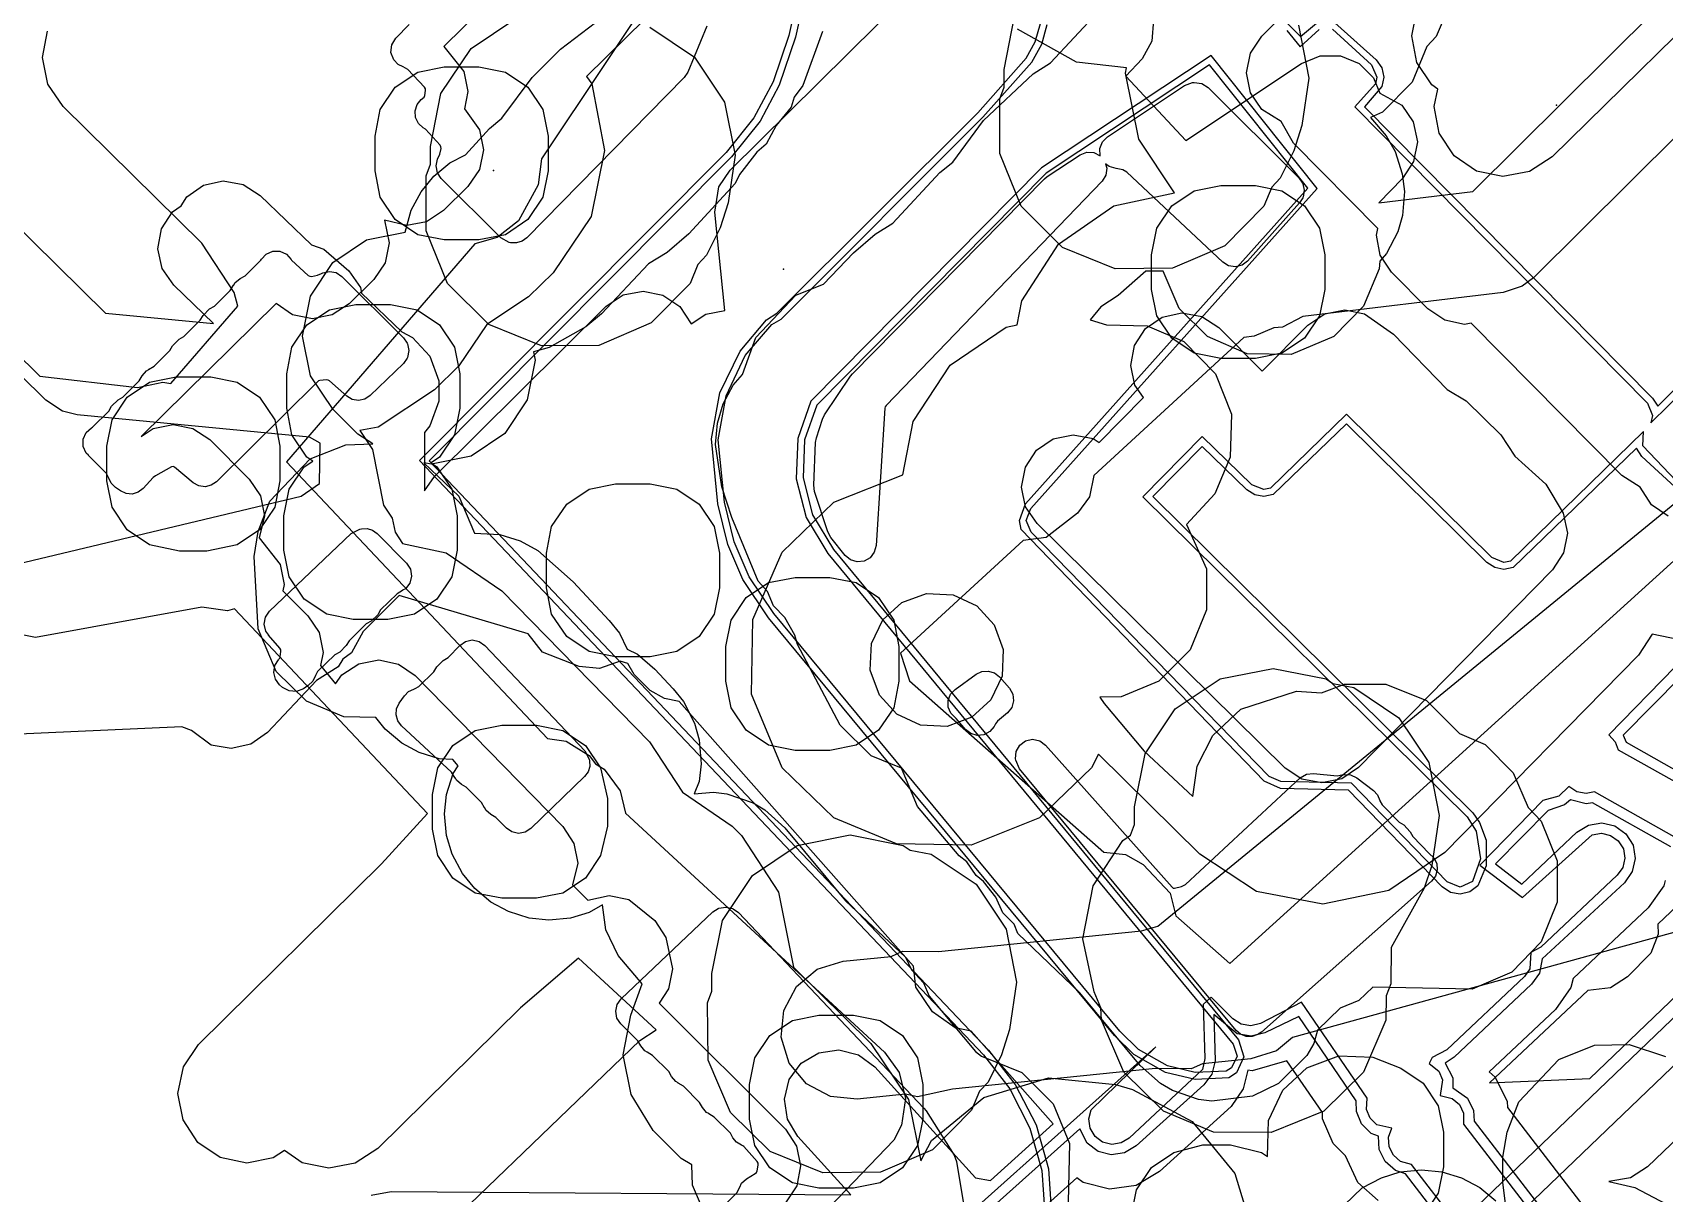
# Model space of a CAD drawing. Header units: metres. Extents: x -2677 to -840, y 169 to 1487.
# Drawn here: x -2614.97 to -2567.85, y 485.79 to 519.32 of the extents above; entities that cross this region are included whole.
import ezdxf

# ---------------------------------------------------------------- set-up
doc = ezdxf.new("R2010")
doc.units = ezdxf.units.M
for name, color, linetype in [('AI_GREENING_EXCLUSIONS', 1, 'Continuous'), ('AI_GREENING_LAWN', 82, 'Continuous'), ('AI_GREENING_REJECTED', 6, 'Continuous')]:
    doc.layers.add(name, color=color, linetype=linetype)

msp = doc.modelspace()

# ---------------------------------------------------------------- linework, layer by layer
at = {"layer": 'AI_GREENING_EXCLUSIONS'}
for points in [[(-2599.205, 522.746), (-2603.095, 518.916), (-2602.522, 518.189), (-2602.405, 517.612), (-2602.505, 517.11), (-2602.067, 516.506), (-2601.956, 515.931), (-2602.073, 515.357), (-2602.401, 514.871), (-2603.108, 514.173), (-2603.597, 513.851), (-2604.172, 513.74), (-2604.808, 513.9), (-2604.676, 513.242), (-2604.794, 512.669), (-2605.122, 512.184), (-2605.832, 511.483), (-2606.319, 511.161), (-2606.893, 511.05), (-2607.466, 511.166), (-2607.943, 511.488), (-2611.84, 507.649), (-2611.494, 507.882), (-2610.92, 507.996), (-2610.345, 507.883), (-2609.859, 507.558), (-2608.717, 506.418), (-2608.391, 505.932), (-2608.276, 505.358), (-2608.432, 504.721), (-2607.821, 503.95), (-2607.707, 503.376), (-2607.744, 503.189), (-2607.022, 502.469), (-2606.696, 501.983), (-2606.582, 501.409), (-2606.656, 501.034), (-2606.223, 500.508), (-2606.046, 500.767), (-2605.556, 501.087), (-2604.98, 501.195), (-2604.408, 501.074), (-2603.924, 500.744), (-2599.66, 496.386), (-2599.34, 495.896), (-2599.232, 495.321), (-2599.385, 494.7), (-2598.94, 494.26), (-2598.325, 494.394), (-2597.752, 494.274), (-2597.004, 493.673), (-2596.684, 493.182), (-2596.494, 492.269), (-2596.608, 491.695), (-2596.884, 491.28), (-2593.235, 487.637), (-2592.909, 487.151), (-2592.794, 486.577), (-2592.908, 486.004), (-2593.232, 485.517)], [(-2535.6, 521.538), (-2583.536, 475.558), (-2602.663, 457.107), (-2602.98, 456.9), (-2603.35, 456.826), (-2603.722, 456.895), (-2604.041, 457.097), (-2605.13, 458.117), (-2609.738, 453.672), (-2609.818, 453.624), (-2610.038, 453.473), (-2610.086, 453.463), (-2610.122, 453.442), (-2610.235, 453.431), (-2610.419, 453.392), (-2610.5, 453.407), (-2610.567, 453.401), (-2610.663, 453.437), (-2610.803, 453.463), (-2610.9, 453.527), (-2610.985, 453.559), (-2612.887, 454.82), (-2623.059, 455.206)], [(-2596.565, 521.245), (-2600.282, 515.666), (-2600.377, 514.921), (-2600.941, 513.878), (-2601.555, 513.396), (-2602.2, 513.216), (-2607.643, 506.921), (-2600.109, 498.929), (-2599.564, 498.845), (-2598.898, 498.439), (-2598.717, 498.192), (-2598.472, 498.044), (-2598.01, 497.415), (-2597.85, 496.765), (-2590.37, 489.867), (-2589.95, 489.274), (-2589.767, 488.524), (-2589.885, 487.752), (-2590.105, 487.319), (-2593.092, 484.206)], [(-2534.909, 520.814), (-2582.844, 474.835), (-2601.969, 456.387), (-2602.602, 455.974), (-2603.343, 455.826), (-2604.086, 455.964), (-2604.725, 456.367), (-2605.12, 456.737), (-2609.044, 452.952), (-2609.204, 452.856), (-2609.643, 452.554), (-2609.739, 452.534), (-2609.81, 452.491), (-2610.038, 452.47), (-2610.406, 452.392), (-2610.568, 452.422), (-2610.701, 452.41), (-2610.893, 452.482), (-2611.174, 452.534), (-2611.376, 452.664), (-2611.538, 452.725), (-2613.206, 453.832), (-2623.096, 454.207)], [(-2580.261, 521.12), (-2578.355, 519.202), (-2577.892, 519.592)], [(-2567.737, 505.344), (-2568.222, 505.671), (-2568.549, 506.182), (-2569.075, 506.519), (-2573.427, 510.924), (-2573.617, 510.887), (-2573.617, 510.887), (-2574.19, 511.005), (-2574.675, 511.333), (-2575.729, 512.4), (-2576.052, 512.889), (-2576.162, 513.463), (-2576.123, 513.653), (-2578.563, 516.122), (-2578.912, 516.751), (-2579.473, 517.09), (-2579.799, 517.576), (-2579.914, 518.15), (-2579.8, 518.724), (-2579.475, 519.211), (-2577.528, 521.163)], [(-2565.514, 521.203), (-2571.093, 515.73), (-2571.746, 515.303), (-2572.513, 515.158), (-2573.277, 515.318), (-2573.922, 515.757), (-2574.349, 516.41), (-2574.494, 517.177), (-2574.388, 517.684), (-2574.566, 517.805), (-2574.997, 518.455), (-2575.146, 519.221), (-2574.991, 519.986)], [(-2617.787, 516.052), (-2612.871, 511.209), (-2609.751, 510.911), (-2610.9, 512.019), (-2611.234, 512.499), (-2611.359, 513.071), (-2611.255, 513.647), (-2610.939, 514.14), (-2610.688, 514.314), (-2610.522, 514.572), (-2610.042, 514.906), (-2609.47, 515.03), (-2608.894, 514.927), (-2608.401, 514.611), (-2606.925, 513.188), (-2606.564, 513.065), (-2605.842, 512.43), (-2605.508, 511.949), (-2605.472, 511.787), (-2604.312, 510.668), (-2604.001, 510.504), (-2603.506, 509.965), (-2603.247, 509.26), (-2603.247, 508.666), (-2603.506, 507.961), (-2603.66, 507.764), (-2603.658, 506.077), (-2603.373, 506.491), (-2598.406, 511.415), (-2597.918, 511.738), (-2597.344, 511.85), (-2596.77, 511.733), (-2596.285, 511.406), (-2595.959, 510.904), (-2595.534, 511.185), (-2594.985, 511.292), (-2595.269, 514.128), (-2595.159, 514.858), (-2594.832, 515.343), (-2589.721, 520.411)], [(-2596.729, 520.272), (-2598.974, 518.052), (-2598.828, 517.832), (-2598.456, 515.914), (-2598.847, 514), (-2599.942, 512.381), (-2600.649, 511.683), (-2601.853, 510.889), (-2602.662, 509.694), (-2603.372, 508.993), (-2604.998, 507.92), (-2605.523, 507.818), (-2605.159, 507.274), (-2604.837, 505.662), (-2604.589, 505.292), (-2604.507, 504.883), (-2604.289, 504.557), (-2603.033, 504.293), (-2601.423, 503.192), (-2597.158, 498.834), (-2596.206, 497.375), (-2594.768, 496.391), (-2594.503, 496.121), (-2593.436, 494.487), (-2593.003, 492.317), (-2590.762, 490.114), (-2589.677, 488.494), (-2589.324, 486.73), (-2589.012, 487.315), (-2587.505, 488.553), (-2585.639, 489.121), (-2583.696, 488.932), (-2583.21, 488.785), (-2581.489, 487.867), (-2580.25, 486.36), (-2579.683, 484.494)], [(-2573.981, 520.288), (-2574.435, 519.205), (-2574.707, 518.914), (-2575.136, 517.889), (-2575.985, 517.021), (-2576.338, 516.859), (-2575.88, 516.331), (-2575.627, 515.878), (-2575.418, 515.234), (-2575.358, 514.73), (-2575.415, 514.032), (-2575.55, 513.557), (-2575.871, 512.933), (-2576.07, 512.718), (-2576.087, 512.495), (-2576.54, 511.411), (-2577.395, 510.534), (-2578.627, 510.019), (-2579.896, 510.036), (-2581.047, 510.534), (-2581.857, 511.344), (-2582.326, 512.425), (-2582.828, 512.425), (-2583.628, 511.723), (-2584.126, 511.397), (-2584.429, 511.023), (-2583.963, 510.878), (-2582.784, 510.847), (-2581.73, 510.397), (-2580.81, 509.462), (-2580.354, 508.29), (-2580.386, 507.048), (-2580.836, 505.994), (-2581.652, 505.111), (-2581.076, 503.831), (-2581.076, 502.643), (-2581.544, 501.49), (-2582.45, 500.584), (-2583.533, 500.13), (-2584.157, 500.116), (-2584.03, 499.933), (-2582.869, 498.556), (-2581.463, 497.252), (-2581.34, 498.129), (-2580.888, 499.015), (-2580.076, 499.769), (-2578.474, 500.29), (-2577.75, 500.24), (-2577.084, 500.498), (-2575.896, 500.498), (-2574.716, 500.025), (-2573.769, 499.074), (-2573.025, 498.748), (-2572.214, 497.937), (-2571.778, 496.931), (-2571.409, 496.542), (-2570.941, 495.389), (-2570.941, 494.201), (-2571.409, 493.048), (-2572.258, 492.18), (-2573.398, 491.688), (-2576.269, 491.742), (-2576.675, 491.357), (-2577.21, 491.133), (-2577.868, 490.503), (-2577.977, 490.114), (-2578.178, 489.771), (-2578.988, 488.961), (-2579.741, 488.59), (-2580.915, 488.445), (-2581.302, 488.499), (-2582.053, 488.759), (-2582.399, 488.961), (-2582.987, 489.483), (-2584.729, 491.581), (-2586.517, 493.296), (-2586.626, 493.558), (-2586.957, 493.888), (-2587.16, 494.341), (-2587.508, 494.797), (-2587.727, 494.968), (-2587.998, 495.364), (-2588.218, 495.535), (-2589.421, 496.959), (-2589.884, 498.064), (-2590.76, 498.426), (-2590.76, 498.426), (-2591.65, 499.314), (-2592.885, 501.64), (-2592.96, 501.908), (-2593.254, 502.419), (-2593.578, 502.761), (-2593.75, 503.173), (-2594.019, 503.468), (-2594.784, 505.313), (-2595.069, 506.195), (-2595.257, 507.418), (-2595.198, 508.034), (-2595.032, 508.588), (-2594.742, 509.133), (-2594.473, 509.44), (-2594.091, 510.505), (-2592.931, 511.727), (-2592.137, 512.045), (-2591.265, 512.955), (-2590.639, 513.496), (-2590.135, 513.815), (-2588.769, 515.273), (-2588.396, 515.578), (-2587.514, 516.775), (-2586.078, 518.127), (-2585.574, 518.446), (-2584.209, 519.904)], [(-2592.924, 520.19), (-2593.137, 519.23), (-2593.591, 517.892), (-2594.141, 516.856), (-2594.943, 515.856), (-2603.801, 506.953), (-2587.513, 489.784), (-2586.752, 488.808), (-2586.175, 487.672), (-2585.83, 486.446), (-2585.735, 485.065), (-2585.888, 483.887), (-2586.288, 482.677), (-2586.974, 481.488), (-2587.792, 480.56), (-2600.202, 468.98), (-2601.937, 467.989), (-2603.876, 467.334), (-2605.091, 467.276), (-2606.129, 467.35), (-2607.207, 467.542), (-2610.057, 468.399), (-2611.96, 469.256), (-2630.615, 488.028)], [(-2592.724, 520.175), (-2592.942, 519.185), (-2593.414, 517.799), (-2593.964, 516.762), (-2594.788, 515.729), (-2603.522, 506.949), (-2587.368, 489.922), (-2586.594, 488.931), (-2585.996, 487.762), (-2585.637, 486.498), (-2585.537, 485.039)], [(-2582.603, 519.687), (-2582.651, 519.071), (-2582.928, 518.556), (-2583.405, 518.058), (-2581.667, 516.203), (-2578.327, 518.425), (-2577.785, 518.648), (-2577.2, 518.647), (-2576.66, 518.421), (-2576.247, 518.007), (-2576.067, 517.568), (-2575.432, 517.221), (-2575.102, 516.737), (-2574.982, 516.164), (-2575.091, 515.589), (-2575.411, 515.099), (-2576.095, 514.402), (-2573.378, 514.73), (-2568.142, 519.921)], [(-2619.32, 513.883), (-2614.762, 509.392), (-2611.948, 509.068), (-2611.212, 509.22), (-2610.981, 509.176), (-2609.045, 511.415), (-2609.15, 511.805), (-2610.085, 513.232), (-2614.097, 517.185), (-2614.535, 517.83), (-2614.693, 518.594), (-2614.547, 519.361)], [(-2595.426, 484.882), (-2595.918, 486.022), (-2595.932, 486.614), (-2596.241, 486.793), (-2597.051, 487.603), (-2597.692, 488.639), (-2597.922, 489.787), (-2597.695, 490.935), (-2597.371, 491.84), (-2598.059, 492.657), (-2598.422, 493.401), (-2598.516, 494.121), (-2598.903, 493.898), (-2599.442, 493.737), (-2600.065, 493.678), (-2600.63, 493.737), (-2601.233, 493.924), (-2601.741, 494.202), (-2601.741, 494.202), (-2602.208, 494.591), (-2602.56, 495.025), (-2602.856, 495.584), (-2603.017, 496.124), (-2603.075, 496.752), (-2603.017, 497.312), (-2602.829, 497.917), (-2602.681, 498.133), (-2602.843, 498.317), (-2603.232, 498.341), (-2603.812, 498.521), (-2604.315, 498.794), (-2604.796, 499.193), (-2605.06, 499.534), (-2605.985, 499.551), (-2607.068, 500.004), (-2607.945, 500.859), (-2608.46, 502.091), (-2608.575, 504.181), (-2608.459, 504.908), (-2608.12, 505.783), (-2606.959, 507.005), (-2605.929, 507.412), (-2605.148, 507.433), (-2605.581, 507.721), (-2606.294, 508.431), (-2606.947, 509.403), (-2607.178, 510.55), (-2606.952, 511.699), (-2606.304, 512.673), (-2605.333, 513.326), (-2604.211, 513.552), (-2604.041, 514.185), (-2603.754, 514.72), (-2603.384, 515.172), (-2602.923, 515.552), (-2602.476, 515.783), (-2601.783, 516.549), (-2601.419, 516.844), (-2600.543, 518.023), (-2599.732, 518.833), (-2598.718, 519.607)], [(-2592.163, 519.351), (-2592.733, 517.791), (-2592.98, 517.455), (-2593.071, 517.164), (-2593.497, 516.633), (-2593.785, 516.094), (-2594.06, 515.86), (-2594.56, 515.218), (-2594.685, 514.953), (-2596.025, 513.505), (-2596.653, 512.967), (-2597.185, 512.633), (-2598.546, 511.19), (-2598.995, 510.818), (-2600.058, 510.223), (-2600.513, 510.095), (-2600.465, 509.854), (-2600.691, 508.706), (-2601.339, 507.731), (-2602.31, 507.078), (-2603.458, 506.847), (-2603.678, 506.89), (-2602.661, 505.928), (-2602.215, 504.853), (-2601.477, 504.82), (-2600.894, 504.639), (-2600.381, 504.359), (-2599.365, 503.454), (-2598.32, 502.335), (-2598.025, 501.967), (-2597.803, 501.502), (-2597.51, 501.362), (-2597.007, 500.929), (-2596.474, 500.359), (-2596.179, 499.99), (-2595.857, 499.364), (-2595.722, 498.891), (-2595.665, 498.198), (-2595.726, 497.688), (-2595.868, 497.33), (-2595.307, 497.38), (-2594.926, 497.327), (-2594.168, 497.064), (-2593.83, 496.865), (-2593.246, 496.343), (-2591.499, 494.237), (-2589.769, 492.606), (-2589.596, 492.241), (-2589.245, 491.872), (-2589.083, 491.486), (-2587.744, 489.883), (-2587.567, 489.745), (-2586.401, 489.278), (-2585.498, 488.375), (-2585.031, 487.223), (-2585.08, 485.12)], [(-2597.153, 519.47), (-2595.856, 518.602), (-2594.988, 517.305), (-2594.684, 515.774), (-2594.891, 514.403), (-2595.117, 513.678), (-2595.51, 512.888), (-2595.759, 512.621), (-2595.988, 512.072), (-2597.111, 510.928), (-2598.62, 510.281), (-2600.281, 510.265), (-2601.803, 510.885), (-2602.99, 512.072), (-2603.61, 513.594), (-2603.61, 515.178), (-2603.486, 515.514), (-2603.486, 516.027), (-2603.182, 517.558), (-2602.314, 518.855), (-2601.017, 519.723)], [(-2567.424, 506.08), (-2568.501, 507.076), (-2568.655, 507.31), (-2572.217, 503.864), (-2572.483, 503.812), (-2572.749, 503.864), (-2572.975, 504.014), (-2577.03, 508.016), (-2579.148, 505.969), (-2579.413, 505.915), (-2579.679, 505.965), (-2579.906, 506.112), (-2581.196, 507.364), (-2582.626, 505.912), (-2573.376, 496.779), (-2573.183, 496.499), (-2572.992, 495.991), (-2572.992, 495.243), (-2573.235, 494.668), (-2573.464, 494.494), (-2573.744, 494.428), (-2574.027, 494.48), (-2574.265, 494.642), (-2576.967, 497.437), (-2578.934, 497.48), (-2579.406, 497.691), (-2586.423, 504.965), (-2586.477, 505.22), (-2586.299, 505.702), (-2578.141, 514.819), (-2580.982, 518.389), (-2585.705, 515.253), (-2592.327, 508.558), (-2592.678, 507.549), (-2592.722, 506.452), (-2592.452, 505.388), (-2591.846, 504.383), (-2580.148, 490.221), (-2579.99, 489.732), (-2580.209, 489.268), (-2580.429, 489.127), (-2581.396, 489.073), (-2582.254, 489.273), (-2583.175, 489.796), (-2583.731, 490.347), (-2593.719, 502.41), (-2594.459, 503.514), (-2594.9, 504.525), (-2595.185, 505.706), (-2595.37, 507.584), (-2595.13, 508.906), (-2594.544, 510.118), (-2593.781, 511.015), (-2593.479, 511.21), (-2587.679, 517.003), (-2586.28, 518.578), (-2586.017, 519.054), (-2585.87, 519.578)], [(-2567.509, 506.372), (-2568.47, 507.381), (-2568.451, 507.793), (-2572.293, 504.049), (-2572.483, 504.012), (-2572.835, 504.156), (-2577.031, 508.298), (-2579.226, 506.153), (-2579.415, 506.115), (-2579.767, 506.256), (-2581.199, 507.646), (-2582.908, 505.909), (-2573.54, 496.665), (-2573.281, 496.25), (-2573.16, 495.452), (-2573.385, 494.799), (-2573.749, 494.628), (-2574.122, 494.781), (-2576.881, 497.636), (-2578.926, 497.679), (-2579.263, 497.83), (-2586.135, 504.886), (-2586.277, 505.225), (-2586.15, 505.569), (-2577.879, 514.811), (-2580.94, 518.658), (-2585.833, 515.408), (-2592.501, 508.667), (-2592.876, 507.587), (-2592.923, 506.431), (-2592.638, 505.31), (-2592.009, 504.266), (-2580.302, 490.094), (-2580.19, 489.745), (-2580.346, 489.413), (-2580.503, 489.313), (-2581.397, 489.273), (-2582.203, 489.467), (-2583.035, 489.938), (-2583.577, 490.474), (-2593.565, 502.538), (-2594.276, 503.593), (-2594.716, 504.605), (-2594.99, 505.751), (-2595.173, 507.552), (-2594.949, 508.823), (-2594.392, 509.989), (-2593.628, 510.886), (-2593.357, 511.042), (-2587.531, 516.869), (-2586.116, 518.46), (-2585.83, 518.978), (-2585.671, 519.547)], [(-2567.178, 501.727), (-2568.198, 501.935), (-2568.591, 501.337), (-2574.189, 495.632), (-2575.803, 494.536), (-2577.714, 494.141), (-2579.63, 494.508), (-2581.26, 495.58), (-2584.196, 498.474), (-2584.397, 498.082), (-2585.891, 496.635), (-2587.872, 495.844), (-2590.026, 495.879), (-2591.831, 496.635), (-2593.325, 498.082), (-2594.212, 500.206), (-2594.212, 500.206), (-2594.177, 502.36), (-2593.325, 504.308), (-2591.831, 505.755), (-2589.84, 506.546), (-2589.546, 508.08), (-2588.474, 509.71), (-2586.86, 510.806), (-2586.536, 510.873), (-2586.409, 511.567), (-2585.349, 513.205), (-2583.744, 514.313), (-2581.996, 514.688), (-2583.031, 516.234), (-2583.414, 518.147), (-2583.384, 518.295), (-2584.827, 518.465), (-2586.53, 519.418)], [(-2578.419, 519.531), (-2578.115, 518), (-2578.322, 516.629), (-2578.548, 515.904), (-2578.941, 515.114), (-2579.19, 514.847), (-2579.419, 514.298), (-2580.542, 513.154), (-2582.051, 512.507), (-2583.712, 512.491), (-2585.234, 513.111), (-2586.421, 514.298), (-2587.041, 515.82), (-2587.041, 517.404), (-2586.917, 517.74), (-2586.917, 518.253), (-2586.613, 519.784)], [(-2578.755, 519.377), (-2578.371, 518.902), (-2577.814, 519.408)], [(-2577.436, 519.412), (-2576.307, 518.383), (-2576.153, 518.028), (-2576.19, 517.834), (-2576.792, 517.175), (-2568.332, 508.613), (-2568.188, 508.259), (-2568.243, 508.044), (-2563.14, 513.049)], [(-2577.362, 519.598), (-2576.169, 518.528), (-2576.011, 518.301), (-2575.953, 518.03), (-2576.005, 517.758), (-2576.51, 517.174), (-2568.19, 508.754), (-2568.04, 508.527), (-2563.444, 513.084)], [(-2566.03, 517.791), (-2571.631, 512.237), (-2571.951, 511.995), (-2572.507, 511.813), (-2578.288, 511.115), (-2578.876, 510.803), (-2579.123, 510.792), (-2579.699, 510.543), (-2579.998, 510.51), (-2584.326, 506.525), (-2584.455, 505.903), (-2584.8, 505.43), (-2585.7, 504.735), (-2586.366, 504.646), (-2589.905, 501.389), (-2589.651, 500.594), (-2584.042, 495.642), (-2583.41, 495.577), (-2582.904, 495.283), (-2582.119, 494.46), (-2581.962, 493.806), (-2580.397, 492.424), (-2556.604, 514.011)], [(-2615.846, 503.867), (-2607.22, 505.926), (-2606.688, 506.292), (-2606.666, 507.46), (-2606.975, 507.632), (-2613.687, 508.273), (-2614.108, 508.377), (-2614.597, 508.698), (-2619.892, 513.915)], [(-2527.263, 504.419), (-2578.585, 490.288), (-2579.05, 489.903), (-2579.796, 489.673), (-2581.183, 489.531), (-2581.512, 489.38), (-2582.545, 489.392), (-2588.409, 488.792), (-2589.414, 488.571), (-2589.77, 488.653), (-2591.158, 488.51), (-2591.935, 488.584), (-2592.625, 488.949), (-2593.122, 489.55), (-2593.352, 490.296), (-2593.278, 491.073), (-2592.913, 491.763), (-2592.312, 492.26), (-2591.566, 492.49), (-2590.179, 492.632), (-2589.85, 492.783), (-2588.817, 492.771), (-2582.953, 493.371), (-2582.478, 493.502), (-2562.36, 509.966)], [(-2527.263, 504.419), (-2578.585, 490.288), (-2579.05, 489.903), (-2579.796, 489.673), (-2581.183, 489.531), (-2581.512, 489.38), (-2582.545, 489.392), (-2588.409, 488.792), (-2589.414, 488.571), (-2589.77, 488.653), (-2591.158, 488.51), (-2591.935, 488.584), (-2592.625, 488.949), (-2593.122, 489.55), (-2593.352, 490.296), (-2593.278, 491.073), (-2592.913, 491.763), (-2592.312, 492.26), (-2591.566, 492.49), (-2590.179, 492.632), (-2589.85, 492.783), (-2588.817, 492.771), (-2582.953, 493.371), (-2582.478, 493.502), (-2562.36, 509.966)], [(-2605.194, 485.733), (-2604.619, 485.843), (-2591.348, 485.744), (-2592.876, 487.426), (-2593.177, 487.928), (-2593.264, 488.506), (-2593.122, 489.074), (-2592.774, 489.545), (-2592.272, 489.846), (-2591.694, 489.933), (-2591.126, 489.791), (-2590.655, 489.443), (-2587.744, 486.238), (-2587.307, 486.155), (-2585.5, 487.795), (-2587.866, 490.467), (-2588.332, 490.568), (-2588.984, 491.034), (-2589.463, 491.747), (-2589.535, 492.352), (-2596.299, 499.996), (-2596.727, 500.083), (-2597.137, 500.31), (-2597.6, 500.774), (-2597.787, 501.096), (-2598.003, 501.16), (-2598.604, 500.952), (-2599.186, 501.006), (-2600.245, 501.421), (-2600.663, 501.948), (-2604.386, 503.052), (-2605.432, 502.017), (-2605.765, 501.398), (-2606.015, 501.221), (-2606.148, 500.995), (-2606.773, 500.602), (-2608.194, 499.103), (-2608.672, 498.765), (-2609.243, 498.636), (-2609.819, 498.735), (-2610.389, 499.152), (-2610.665, 499.263), (-2616.875, 498.985)], [(-2604.939, 482.983), (-2597.441, 490.206), (-2596.967, 490.51), (-2599.213, 492.581), (-2600.888, 491.15), (-2605.003, 487.087), (-2605.655, 486.658), (-2606.421, 486.511), (-2607.186, 486.668), (-2607.705, 487.02), (-2608.024, 486.809), (-2608.79, 486.662), (-2609.554, 486.819), (-2610.201, 487.257), (-2610.63, 487.908), (-2610.777, 488.675), (-2610.62, 489.439), (-2610.183, 490.085), (-2604.9, 495.301), (-2603.57, 496.759), (-2609.143, 502.67), (-2609.345, 502.616), (-2610.09, 502.716), (-2614.889, 501.846), (-2615.655, 501.993)], [(-2567.533, 500.999), (-2569.451, 499.034), (-2569.268, 498.833), (-2569.184, 498.603), (-2567.31, 497.55)], [(-2567.375, 500.705), (-2569.041, 499.021), (-2568.948, 498.815), (-2567.349, 497.916)], [(-2560.993, 500.244), (-2568.034, 493.562), (-2568.029, 493.274), (-2568.243, 492.729), (-2568.912, 492.038), (-2569.408, 491.727), (-2570.063, 491.647), (-2572.894, 488.976), (-2570.003, 489.105), (-2564.691, 494.198)], [(-2567.563, 496.086), (-2569.87, 497.383), (-2570.11, 497.335), (-2570.378, 497.388), (-2570.608, 497.541), (-2570.901, 497.261), (-2571.362, 497.136), (-2573.18, 495.271), (-2571.945, 494.328), (-2569.936, 496.144), (-2569.666, 496.189), (-2569.4, 496.128), (-2569.178, 495.969), (-2569.033, 495.738), (-2568.988, 495.468), (-2569.05, 495.202), (-2569.208, 494.98), (-2571.419, 492.901), (-2571.706, 492.745), (-2571.731, 492.269), (-2571.89, 492.046), (-2574.127, 489.935), (-2574.553, 489.712), (-2574.642, 489.541), (-2574.363, 489.317), (-2574.255, 489.065), (-2574.324, 488.613), (-2573.974, 488.531), (-2573.768, 488.351), (-2573.647, 488.106), (-2573.647, 487.782), (-2569.692, 482.632)], [(-2567.658, 495.797), (-2569.928, 497.071), (-2570.109, 497.035), (-2570.563, 497.157), (-2570.734, 497.012), (-2571.203, 496.842), (-2572.727, 495.302), (-2571.965, 494.721), (-2570.373, 496.218), (-2570.042, 496.425), (-2569.657, 496.489), (-2569.277, 496.401), (-2568.959, 496.175), (-2568.753, 495.844), (-2568.688, 495.459), (-2568.776, 495.079), (-2569.003, 494.761), (-2571.377, 492.564), (-2571.458, 492.146), (-2571.684, 491.828), (-2573.921, 489.717), (-2574.182, 489.551), (-2573.962, 489.127), (-2573.959, 488.837), (-2573.53, 488.534), (-2573.358, 488.184), (-2573.337, 487.872), (-2569.525, 482.909)], [(-2567.828, 494.827), (-2567.864, 494.668), (-2568.318, 494.033), (-2570.486, 491.994), (-2570.545, 491.737), (-2570.997, 491.101), (-2572.911, 489.295), (-2572.737, 489.143), (-2572.392, 488.443), (-2572.38, 488.267), (-2568.896, 483.731), (-2568.729, 483.674), (-2568.142, 483.16), (-2567.424, 481.537)], [(-2562.615, 492.032), (-2568.334, 486.549), (-2568.828, 486.234), (-2569.452, 486.126), (-2568.705, 485.954), (-2562.05, 482.454)], [(-2571.198, 481.475), (-2575.154, 486.625), (-2575.466, 486.709), (-2575.672, 486.889), (-2575.793, 487.134), (-2575.811, 487.407), (-2575.719, 487.67), (-2576.148, 487.77), (-2576.343, 487.961), (-2576.451, 488.212), (-2576.433, 488.536), (-2578.332, 491.309), (-2579.517, 490.694), (-2579.794, 490.626), (-2580.075, 490.675), (-2580.313, 490.831), (-2580.933, 491.452), (-2581.172, 491.239), (-2581.119, 489.686), (-2581.187, 489.361), (-2583.304, 487.381), (-2583.538, 487.242), (-2583.809, 487.202), (-2584.073, 487.269), (-2584.292, 487.433), (-2584.432, 487.667), (-2584.472, 487.938), (-2584.404, 488.202), (-2582.531, 490.022), (-2587.831, 485.279)], [(-2571.508, 481.386), (-2575.32, 486.349), (-2575.616, 486.449), (-2575.91, 486.707), (-2576.082, 487.056), (-2576.108, 487.437), (-2576.312, 487.519), (-2576.591, 487.791), (-2576.744, 488.15), (-2576.748, 488.463), (-2578.409, 490.891), (-2579.388, 490.423), (-2579.784, 490.327), (-2580.185, 490.396), (-2580.862, 490.956), (-2580.82, 489.611), (-2580.916, 489.232), (-2581.149, 488.92), (-2583.103, 487.159), (-2583.438, 486.959), (-2583.824, 486.903), (-2584.202, 486.998), (-2584.515, 487.232), (-2584.728, 487.654), (-2587.493, 485.179)], [(-2583.247, 485.122), (-2583.095, 485.887), (-2582.661, 486.536), (-2582.012, 486.97), (-2581.174, 487.185), (-2580.382, 487.185), (-2579.482, 486.97), (-2579.309, 486.854), (-2579.279, 487.888), (-2578.87, 488.77), (-2578.171, 489.417), (-2577.254, 489.758), (-2576.268, 489.719), (-2576.268, 489.719), (-2575.461, 489.401), (-2574.812, 488.967), (-2574.378, 488.318), (-2574.226, 487.553), (-2574.226, 486.553), (-2574.378, 485.788), (-2574.812, 485.139)], [(-2572.394, 485.175), (-2572.51, 486.114), (-2572.509, 486.832), (-2572.392, 487.559), (-2572.053, 488.434), (-2570.893, 489.656), (-2569.863, 490.063), (-2568.869, 490.09), (-2567.819, 489.738)], [(-2576.116, 485.583), (-2576.703, 486.098), (-2577.053, 486.872), (-2577.416, 487.227), (-2577.723, 487.944), (-2577.725, 488.12), (-2578.75, 489.619), (-2579.749, 489.327), (-2579.875, 489.349), (-2580.013, 488.803), (-2580.358, 488.297), (-2582.433, 486.416), (-2583.104, 486.016), (-2583.876, 485.904), (-2584.632, 486.096), (-2584.816, 486.233), (-2586.498, 484.727)], [(-2578.612, 483.987), (-2576.573, 485.944), (-2576.021, 486.239), (-2575.477, 486.405), (-2574.863, 486.468), (-2574.273, 486.409), (-2573.703, 486.236), (-2573.175, 485.952), (-2572.713, 485.573)]]:
    msp.add_lwpolyline(points, dxfattribs=at)
for points in [[(-2600.672, 513.913), (-2601.321, 513.479), (-2602.086, 513.327), (-2603.086, 513.327), (-2603.851, 513.479), (-2604.5, 513.913), (-2604.934, 514.562), (-2605.086, 515.327), (-2605.086, 516.327), (-2604.934, 517.092), (-2604.5, 517.741), (-2603.851, 518.175), (-2603.086, 518.327), (-2602.086, 518.327), (-2601.321, 518.175), (-2600.672, 517.741), (-2600.238, 517.092), (-2600.086, 516.327), (-2600.086, 515.327), (-2600.238, 514.562), (-2600.672, 513.913)], [(-2578.245, 510.486), (-2578.894, 510.052), (-2579.659, 509.9), (-2580.659, 509.9), (-2581.424, 510.052), (-2582.073, 510.486), (-2582.507, 511.135), (-2582.659, 511.9), (-2582.659, 512.9), (-2582.507, 513.665), (-2582.073, 514.314), (-2581.424, 514.748), (-2580.659, 514.9), (-2579.659, 514.9), (-2578.894, 514.748), (-2578.245, 514.314), (-2577.811, 513.665), (-2577.659, 512.9), (-2577.659, 511.9), (-2577.811, 511.135), (-2578.245, 510.486)], [(-2604.637, 511.463), (-2603.872, 511.311), (-2603.223, 510.877), (-2602.789, 510.228), (-2602.637, 509.463), (-2602.637, 508.463), (-2602.789, 507.698), (-2603.223, 507.049), (-2603.466, 506.886), (-2603.301, 506.776), (-2602.867, 506.127), (-2602.715, 505.362), (-2602.715, 504.362), (-2602.867, 503.597), (-2603.301, 502.948), (-2603.95, 502.514), (-2604.715, 502.362), (-2605.715, 502.362), (-2606.48, 502.514), (-2607.129, 502.948), (-2607.563, 503.597), (-2607.715, 504.362), (-2607.715, 505.362), (-2607.563, 506.127), (-2607.129, 506.776), (-2606.886, 506.939), (-2607.051, 507.049), (-2607.485, 507.698), (-2607.637, 508.463), (-2607.637, 509.463), (-2607.485, 510.228), (-2607.051, 510.877), (-2606.402, 511.311), (-2605.637, 511.463), (-2604.637, 511.463)], [(-2584.174, 507.475), (-2582.894, 508.775), (-2583.138, 509.128), (-2583.261, 509.701), (-2583.155, 510.276), (-2582.837, 510.768), (-2582.356, 511.1), (-2581.784, 511.223), (-2581.208, 511.117), (-2580.716, 510.8), (-2579.465, 509.54), (-2578.141, 510.866), (-2577.655, 511.191), (-2577.081, 511.306), (-2576.507, 511.192), (-2575.67, 510.609), (-2574.121, 509.01), (-2573.571, 508.677), (-2572.574, 507.693), (-2572.164, 507.077), (-2571.275, 506.27), (-2570.767, 505.433), (-2570.65, 504.859), (-2570.76, 504.285), (-2571.082, 503.796), (-2576.187, 498.59), (-2576.682, 498.088), (-2577.166, 497.76), (-2577.739, 497.641), (-2578.314, 497.751), (-2578.803, 498.073), (-2585.966, 505.132), (-2586.295, 505.616), (-2586.413, 506.189), (-2586.303, 506.764), (-2585.982, 507.253), (-2585.497, 507.582), (-2584.924, 507.7), (-2584.349, 507.59), (-2584.174, 507.475)], [(-2609.943, 504.34), (-2610.735, 504.34), (-2611.597, 504.521), (-2612.246, 504.955), (-2612.68, 505.604), (-2612.832, 506.369), (-2612.832, 507.369), (-2612.68, 508.134), (-2612.246, 508.783), (-2611.597, 509.217), (-2610.832, 509.369), (-2609.832, 509.369), (-2609.067, 509.217), (-2608.418, 508.783), (-2607.984, 508.134), (-2607.832, 507.369), (-2607.832, 506.369), (-2607.984, 505.604), (-2608.418, 504.955), (-2609.067, 504.521), (-2609.943, 504.34)], [(-2596.372, 501.434), (-2597.137, 501.282), (-2598.137, 501.282), (-2598.902, 501.434), (-2599.551, 501.868), (-2599.985, 502.517), (-2600.137, 503.282), (-2600.137, 504.282), (-2599.985, 505.047), (-2599.551, 505.696), (-2598.902, 506.13), (-2598.137, 506.282), (-2597.137, 506.282), (-2596.372, 506.13), (-2595.723, 505.696), (-2595.289, 505.047), (-2595.137, 504.282), (-2595.137, 503.282), (-2595.289, 502.517), (-2595.723, 501.868), (-2596.372, 501.434)], [(-2590.541, 499.166), (-2591.19, 498.732), (-2591.955, 498.58), (-2592.955, 498.58), (-2593.72, 498.732), (-2594.369, 499.166), (-2594.803, 499.815), (-2594.955, 500.58), (-2594.955, 501.58), (-2594.803, 502.345), (-2594.369, 502.994), (-2593.72, 503.428), (-2592.955, 503.58), (-2591.955, 503.58), (-2591.19, 503.428), (-2590.541, 502.994), (-2590.107, 502.345), (-2589.955, 501.58), (-2589.955, 500.58), (-2590.107, 499.815), (-2590.541, 499.166)], [(-2587.203, 502.209), (-2586.941, 501.492), (-2586.976, 500.723), (-2587.299, 500.038), (-2587.847, 499.537), (-2588.564, 499.275), (-2589.333, 499.31), (-2590.018, 499.633), (-2590.519, 500.181), (-2590.781, 500.898), (-2590.746, 501.667), (-2590.423, 502.352), (-2589.875, 502.853), (-2589.158, 503.115), (-2588.389, 503.08), (-2587.704, 502.757), (-2587.203, 502.209)], [(-2583.15, 496.951), (-2582.846, 498.482), (-2581.978, 499.779), (-2580.681, 500.647), (-2579.15, 500.951), (-2577.619, 500.647), (-2577.42, 500.513), (-2576.817, 500.394), (-2575.52, 499.526), (-2574.652, 498.229), (-2574.348, 496.698), (-2574.569, 495.257), (-2574.781, 494.602), (-2575.735, 492.892), (-2575.752, 491.841), (-2575.879, 491.49), (-2575.895, 490.794), (-2576.542, 489.285), (-2577.686, 488.162), (-2579.208, 487.542), (-2580.869, 487.558), (-2582.314, 488.162), (-2583.458, 489.285), (-2584.105, 490.794), (-2584.121, 491.141), (-2584.32, 491.611), (-2584.639, 493.138), (-2584.348, 494.672), (-2583.493, 495.977), (-2583.268, 496.13), (-2583.15, 496.438), (-2583.15, 496.951)], [(-2598.372, 496.398), (-2598.576, 495.545), (-2599.01, 494.896), (-2599.659, 494.462), (-2600.424, 494.31), (-2601.424, 494.31), (-2602.189, 494.462), (-2602.838, 494.896), (-2603.272, 495.545), (-2603.424, 496.31), (-2603.424, 497.31), (-2603.272, 498.075), (-2602.838, 498.724), (-2602.189, 499.158), (-2601.424, 499.31), (-2600.424, 499.31), (-2599.659, 499.158), (-2599.01, 498.724), (-2598.576, 498.075), (-2598.372, 497.19), (-2598.372, 496.398)], [(-2589.828, 495.837), (-2589.629, 495.704), (-2589.026, 495.584), (-2587.728, 494.717), (-2586.861, 493.419), (-2586.557, 491.888), (-2586.764, 490.518), (-2586.99, 489.792), (-2587.382, 489.003), (-2587.631, 488.735), (-2587.861, 488.186), (-2588.984, 487.042), (-2590.492, 486.395), (-2592.153, 486.379), (-2593.676, 486.999), (-2594.82, 488.123), (-2595.467, 489.631), (-2595.483, 491.292), (-2595.359, 491.628), (-2595.359, 492.141), (-2595.054, 493.672), (-2594.187, 494.97), (-2592.89, 495.837), (-2591.359, 496.141), (-2589.828, 495.837)], [(-2589.852, 486.52), (-2590.501, 486.086), (-2591.266, 485.934), (-2592.266, 485.934), (-2593.031, 486.086), (-2593.68, 486.52), (-2594.114, 487.169), (-2594.266, 487.934), (-2594.266, 488.934), (-2594.114, 489.699), (-2593.68, 490.348), (-2593.031, 490.782), (-2592.266, 490.934), (-2591.266, 490.934), (-2590.501, 490.782), (-2589.852, 490.348), (-2589.418, 489.699), (-2589.266, 488.934), (-2589.266, 487.934), (-2589.418, 487.169), (-2589.852, 486.52)]]:
    msp.add_lwpolyline(points, close=True, dxfattribs=at)
at = {"layer": 'AI_GREENING_LAWN'}
for points in [[(-2595.507, 519.504), (-2596.052, 518.175), (-2596.158, 518.015), (-2600.704, 513.386), (-2600.841, 513.287), (-2601.003, 513.239), (-2601.172, 513.248), (-2601.211, 513.257), (-2601.453, 513.39), (-2603.173, 515.102), (-2603.283, 515.268), (-2603.32, 515.465), (-2603.277, 515.66), (-2603.214, 515.8), (-2603.18, 515.967), (-2603.182, 516.021), (-2603.208, 516.068), (-2603.625, 516.528), (-2603.691, 516.567), (-2603.832, 516.694), (-2603.916, 516.865), (-2603.93, 517.054), (-2603.873, 517.235), (-2603.752, 517.381), (-2603.668, 517.451), (-2603.647, 517.502), (-2603.627, 517.641), (-2603.631, 517.693), (-2603.657, 517.738), (-2604.134, 518.249), (-2604.273, 518.33), (-2604.413, 518.393), (-2604.543, 518.525), (-2604.546, 518.529), (-2604.626, 518.741), (-2604.604, 518.967), (-2604.484, 519.16), (-2604.099, 519.547)], [(-2595.121, 485.323), (-2594.64, 485.805), (-2594.552, 485.962), (-2594.497, 486.079), (-2594.353, 486.211), (-2594.107, 486.358), (-2594.071, 486.392), (-2594.052, 486.437), (-2594.019, 486.605), (-2594.021, 486.659), (-2594.047, 486.706), (-2594.438, 487.138), (-2594.466, 487.161), (-2594.503, 487.176), (-2594.644, 487.264), (-2594.748, 487.393), (-2594.823, 487.525), (-2595.288, 487.99), (-2595.444, 488.084), (-2595.441, 488.09), (-2595.509, 488.125), (-2595.632, 488.27), (-2595.714, 488.414), (-2596.178, 488.879), (-2596.335, 488.973), (-2596.331, 488.978), (-2596.399, 489.014), (-2596.523, 489.159), (-2596.604, 489.303), (-2597.068, 489.768), (-2597.225, 489.862), (-2597.222, 489.867), (-2597.29, 489.903), (-2597.413, 490.047), (-2597.494, 490.191), (-2597.988, 490.686), (-2598.098, 490.851), (-2598.134, 491.046), (-2598.092, 491.24), (-2597.978, 491.402), (-2595.33, 493.914), (-2595.174, 494.015), (-2595.157, 494.022), (-2594.956, 494.058), (-2594.757, 494.011), (-2594.74, 494.003), (-2594.589, 493.895), (-2589.231, 488.247), (-2589.171, 488.17), (-2588.364, 486.891), (-2588.294, 486.708), (-2588.05, 485.257)]]:
    msp.add_lwpolyline(points, dxfattribs=at)
for points in [[(-2592.417, 506.242), (-2592.364, 507.479), (-2592.34, 507.612), (-2592.165, 508.152), (-2592.104, 508.277), (-2591.353, 509.392), (-2591.294, 509.464), (-2585.751, 515.09), (-2585.671, 515.156), (-2584.725, 515.784), (-2584.532, 515.86), (-2584.325, 515.852), (-2584.141, 515.761), (-2584.153, 515.966), (-2584.08, 516.16), (-2583.935, 516.308), (-2581.706, 517.788), (-2581.477, 517.87), (-2581.424, 517.875), (-2581.208, 517.847), (-2581.024, 517.731), (-2578.405, 515.118), (-2578.302, 514.968), (-2578.294, 514.951), (-2578.251, 514.76), (-2578.285, 514.566), (-2578.292, 514.547), (-2578.386, 514.395), (-2579.887, 512.717), (-2580.046, 512.598), (-2580.238, 512.551), (-2580.434, 512.582), (-2580.602, 512.686), (-2583.373, 515.289), (-2583.488, 515.35), (-2583.68, 515.392), (-2583.682, 515.392), (-2583.883, 515.445), (-2583.985, 515.526), (-2583.949, 515.402), (-2583.978, 515.197), (-2584.088, 515.021), (-2590.327, 508.541), (-2590.35, 508.506), (-2590.36, 508.465), (-2590.614, 504.496), (-2590.666, 504.304), (-2590.789, 504.148), (-2590.963, 504.052), (-2591.16, 504.031), (-2591.351, 504.088), (-2591.503, 504.216), (-2591.92, 504.736), (-2592.004, 504.891), (-2592.392, 506.064), (-2592.417, 506.242)], [(-2612.507, 508.71), (-2612.367, 508.789), (-2611.895, 509.257), (-2611.813, 509.401), (-2611.689, 509.545), (-2611.621, 509.581), (-2611.625, 509.586), (-2611.468, 509.68), (-2611.013, 510.132), (-2610.934, 510.272), (-2610.744, 510.461), (-2610.604, 510.539), (-2610.132, 511.007), (-2610.052, 511.147), (-2609.862, 511.336), (-2609.722, 511.414), (-2609.266, 511.865), (-2609.171, 512.022), (-2609.166, 512.018), (-2609.13, 512.086), (-2608.985, 512.209), (-2608.84, 512.289), (-2608.384, 512.74), (-2608.367, 512.769), (-2608.227, 512.919), (-2608.039, 513), (-2607.834, 512.999), (-2607.646, 512.916), (-2607.508, 512.764), (-2607.498, 512.747), (-2607.017, 512.303), (-2606.97, 512.276), (-2606.916, 512.274), (-2606.748, 512.307), (-2606.632, 512.356), (-2606.598, 512.379), (-2606.405, 512.42), (-2606.211, 512.384), (-2606.046, 512.275), (-2604.262, 510.499), (-2604.157, 510.346), (-2604.149, 510.329), (-2604.107, 510.129), (-2604.148, 509.928), (-2604.153, 509.916), (-2604.265, 509.755), (-2605.226, 508.831), (-2605.381, 508.73), (-2605.562, 508.692), (-2605.744, 508.722), (-2605.903, 508.816), (-2606.401, 509.253), (-2606.443, 509.277), (-2606.491, 509.282), (-2606.678, 509.263), (-2606.717, 509.253), (-2606.751, 509.229), (-2609.665, 506.342), (-2609.816, 506.24), (-2609.995, 506.198), (-2610.176, 506.224), (-2610.336, 506.313), (-2610.88, 506.764), (-2610.92, 506.785), (-2610.962, 506.772), (-2611.428, 506.511), (-2611.489, 506.463), (-2611.784, 506.145), (-2611.928, 506.038), (-2612.099, 505.988), (-2612.277, 506.002), (-2612.44, 506.077), (-2612.583, 506.178), (-2612.707, 506.304), (-2612.779, 506.466), (-2612.78, 506.469), (-2612.845, 506.584), (-2613.364, 507.101), (-2613.359, 507.106), (-2613.43, 507.169), (-2613.516, 507.36), (-2613.516, 507.57), (-2613.429, 507.762), (-2613.272, 507.901), (-2613.249, 507.914), (-2612.777, 508.382), (-2612.697, 508.522), (-2612.507, 508.71)], [(-2605.022, 504.846), (-2604.175, 503.986), (-2604.064, 503.814), (-2604.031, 503.611), (-2604.083, 503.412), (-2604.21, 503.251), (-2604.295, 503.206), (-2604.291, 503.2), (-2604.449, 503.108), (-2604.927, 502.638), (-2605.007, 502.499), (-2605.199, 502.312), (-2605.339, 502.234), (-2605.835, 501.749), (-2605.916, 501.61), (-2606.107, 501.423), (-2606.248, 501.345), (-2606.743, 500.86), (-2606.809, 500.746), (-2606.885, 500.583), (-2607.014, 500.457), (-2607.151, 500.365), (-2607.353, 500.286), (-2607.569, 500.3), (-2607.759, 500.403), (-2607.842, 500.476), (-2607.964, 500.636), (-2608.013, 500.833), (-2607.98, 501.032), (-2607.87, 501.202), (-2607.86, 501.213), (-2607.838, 501.244), (-2607.826, 501.28), (-2607.803, 501.441), (-2607.806, 501.491), (-2607.831, 501.536), (-2608.162, 501.909), (-2608.155, 501.915), (-2608.239, 502.023), (-2608.29, 502.226), (-2608.252, 502.433), (-2608.134, 502.605), (-2605.771, 504.847), (-2605.526, 504.975), (-2605.478, 504.984), (-2605.313, 504.99), (-2605.156, 504.942), (-2605.022, 504.846)], [(-2603.384, 500.854), (-2603.303, 500.994), (-2603.121, 501.177), (-2602.97, 501.264), (-2602.64, 501.614), (-2602.475, 501.73), (-2602.277, 501.771), (-2602.079, 501.731), (-2601.914, 501.615), (-2599.027, 498.572), (-2598.899, 498.328), (-2598.89, 498.283), (-2598.885, 498.117), (-2598.934, 497.958), (-2599.033, 497.824), (-2600.586, 496.326), (-2600.749, 496.221), (-2600.94, 496.186), (-2601.13, 496.226), (-2601.29, 496.336), (-2601.596, 496.647), (-2601.739, 496.73), (-2601.882, 496.854), (-2601.917, 496.923), (-2601.923, 496.92), (-2602.015, 497.077), (-2602.449, 497.519), (-2602.592, 497.601), (-2602.735, 497.726), (-2602.765, 497.784), (-2602.77, 497.781), (-2602.875, 497.951), (-2604.322, 499.29), (-2604.43, 499.433), (-2604.48, 499.605), (-2604.466, 499.784), (-2604.391, 499.946), (-2604.237, 500.162), (-2604.119, 500.281), (-2603.968, 500.353), (-2603.923, 500.366), (-2603.819, 500.427), (-2603.384, 500.854)], [(-2587.197, 500.819), (-2587.053, 500.706), (-2586.766, 500.38), (-2586.668, 500.208), (-2586.644, 500.012), (-2586.697, 499.821), (-2586.821, 499.667), (-2587.108, 499.426), (-2587.167, 499.352), (-2587.208, 499.275), (-2587.331, 499.124), (-2587.502, 499.032), (-2587.696, 499.011), (-2587.882, 499.067), (-2588.034, 499.189), (-2588.3, 499.508), (-2588.323, 499.524), (-2588.456, 499.659), (-2588.529, 499.835), (-2588.531, 500.025), (-2588.462, 500.202), (-2588.332, 500.34), (-2587.722, 500.781), (-2587.556, 500.86), (-2587.373, 500.873), (-2587.197, 500.819)], [(-2581.797, 494.647), (-2581.679, 494.707), (-2578.369, 497.788), (-2578.188, 497.896), (-2577.978, 497.919), (-2577.296, 497.85), (-2577.125, 497.882), (-2576.918, 497.877), (-2576.73, 497.789), (-2576.249, 497.423), (-2576.131, 497.297), (-2576.064, 497.137), (-2576.062, 497.129), (-2576, 497.014), (-2575.512, 496.509), (-2575.373, 496.427), (-2575.187, 496.234), (-2575.11, 496.094), (-2574.639, 495.604), (-2574.639, 495.604), (-2574.503, 495.479), (-2574.421, 495.313), (-2574.406, 495.129), (-2574.458, 494.952), (-2574.571, 494.806), (-2579.483, 490.447), (-2579.576, 490.382), (-2579.593, 490.373), (-2579.755, 490.318), (-2579.926, 490.321), (-2580.086, 490.382), (-2580.217, 490.493), (-2586.471, 498.047), (-2586.582, 498.3), (-2586.587, 498.338), (-2586.57, 498.548), (-2586.468, 498.732), (-2586.3, 498.859), (-2586.094, 498.904), (-2585.888, 498.861), (-2585.718, 498.736), (-2582.066, 494.631), (-2582.034, 494.606), (-2581.994, 494.607), (-2581.797, 494.647)]]:
    msp.add_lwpolyline(points, close=True, dxfattribs=at)
at = {"layer": 'AI_GREENING_REJECTED'}
for p in [(-2570.96, 517.22), (-2601.66, 515.33), (-2593.29, 512.48)]:
    msp.add_point(p, dxfattribs=at)

doc.saveas('drawing.dxf')
